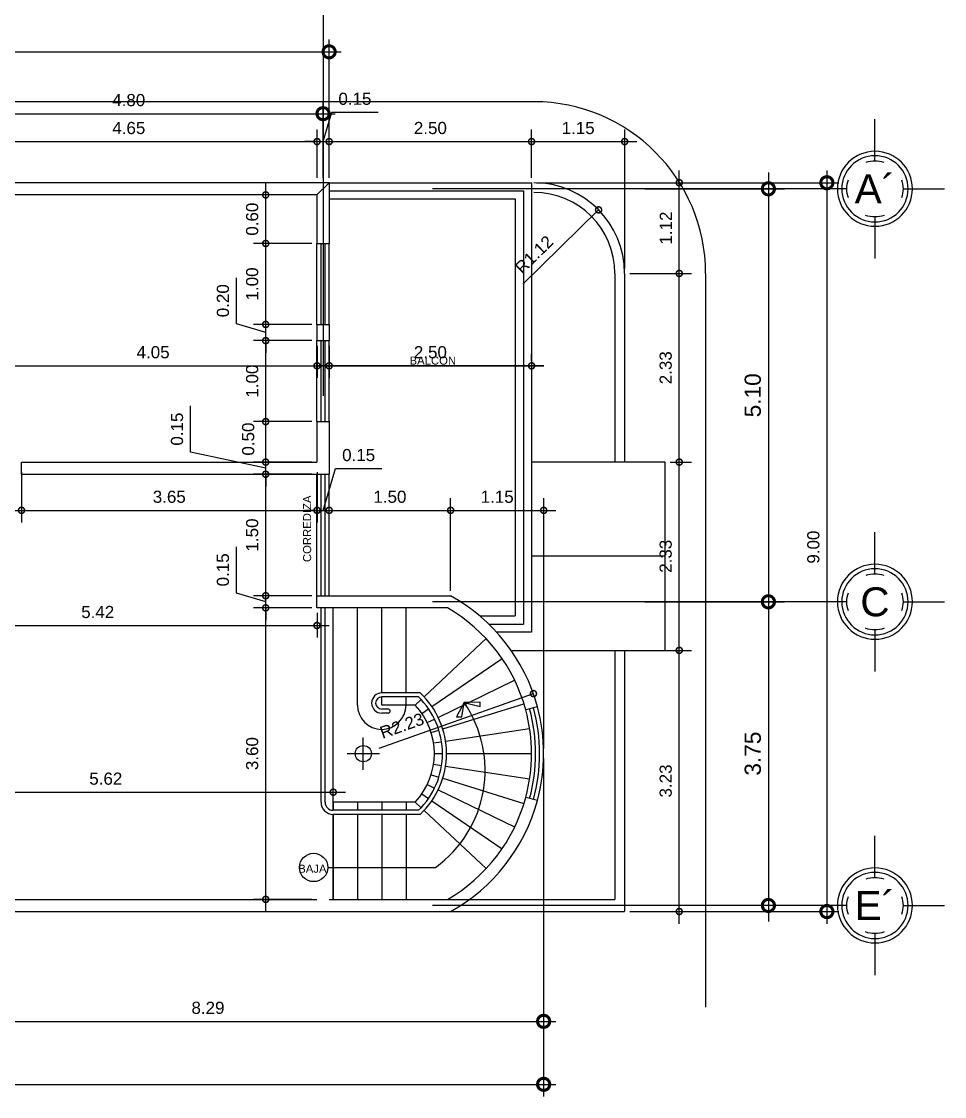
# Model space of a CAD drawing. Header units: inches. Extents: x -370 to 18, y -197 to 199.
# Drawn here: x -274.6 to -263.2, y 77.88 to 91.15 of the extents above; entities that cross this region are included whole.
import ezdxf
from ezdxf.enums import TextEntityAlignment as Align

# ---------------------------------------------------------------- set-up
doc = ezdxf.new("R2010")
doc.units = ezdxf.units.IN
doc.header["$MEASUREMENT"] = 0
doc.header["$PDMODE"] = 34
doc.header["$PDSIZE"] = 0.2
doc.linetypes.add('CENTER2', pattern=[28.575, 19.05, -3.175, 3.175, -3.175])
doc.styles.get("Standard").update_dxf_attribs({"font": 'arial.ttf'})
doc.dimstyles.new('E100', dxfattribs={"dimtxt": 0.15, "dimasz": 0.15, "dimexe": 0.15, "dimexo": 0.0625, "dimgap": 0.09, "dimtad": 1, "dimzin": 0, "dimdsep": 46, "dimtxsty": 'Standard', "dimblk": 'DOTSMALL', "dimcen": 0.09, "dimdle": 0.15, "dimclrd": 1, "dimclre": 1, "dimclrt": 2, "dimazin": 0, "dimtfac": 1, "dimtofl": 0, "dimtmove": 1, "dimatfit": 1, "dimldrblk": 'OPEN90', "dimfxl": 1, "dimtolj": 1, "dimtzin": 0, "dimarcsym": 0})

# ---------------------------------------------------------------- blocks, each defined once
blk = doc.blocks.new('EJE NORTE NUEVO')
at = {"color": 8}
for p, q in [((0, 3.252), (0, 3.764)), ((-0.347, 2.905), (-0.859, 2.905)), ((0.347, 2.905), (0.859, 2.905))]:
    blk.add_line(p, q, dxfattribs=at)
at = {"color": 2, "linetype": 'CENTER2'}
blk.add_line((0, 2.558), (0, -2.558), dxfattribs=at)
at = {"color": 8}
blk.add_circle((0, 2.905), 0.463, dxfattribs=at)
at = {"color": 4}
blk.add_circle((0, 2.905), 0.409, dxfattribs=at)
at = {"color": 8}
for start, end in [(71.4161, 108.5839), (160.6993, 199.2784), (341.7694, 18.2529), (251.0526, 288.9474)]:
    blk.add_arc((0, 2.905), 0.347, start, end, dxfattribs=at)
at = {"color": 4}
blk.add_attdef('A', text='', height=0.358, dxfattribs=at).set_placement((0, 2.905), align=Align.MIDDLE_CENTER)
blk = doc.blocks.new('_DotSmall')
at = {"color": 0, "linetype": 'ByBlock', "const_width": 0.5}
blk.add_lwpolyline([(-0.0625, 0, 1), (0.0625, 0, 1)], format="xyb", close=True, dxfattribs=at)
blk = doc.blocks.new('*D481')
at = {"color": 1, "lineweight": -2, "transparency": 16777216}
for p, q in [((39.859, 9.062), (39.859, 10.003)), ((44.659, 9.062), (44.659, 10.003)), ((39.709, 9.853), (44.809, 9.853))]:
    blk.add_line(p, q, dxfattribs=at)
at = {"layer": 'DEFPOINTS', "color": 0, "transparency": 16777216}
for p in [(44.659, 9.853), (39.859, 9), (44.659, 9)]:
    blk.add_point(p, dxfattribs=at)
at = {"color": 1, "lineweight": -2, "transparency": 16777216, "xscale": 0.3, "yscale": 0.3, "zscale": 0.3, "rotation": 180}
blk.add_blockref('_DotSmall', (39.859, 9.853), dxfattribs=at)
at = {"color": 1, "lineweight": -2, "transparency": 16777216, "xscale": 0.3, "yscale": 0.3, "zscale": 0.3}
blk.add_blockref('_DotSmall', (44.659, 9.853), dxfattribs=at)
at = {"color": 2, "transparency": 16777216, "insert": (42.259, 10.02), "char_height": 0.15, "attachment_point": 5}
blk.add_mtext('\\A1;4.80', dxfattribs=at)
blk = doc.blocks.new('_Open90')
at = {"color": 0, "linetype": 'ByBlock', "lineweight": -2}
for p, q in [((0, 0), (-1, 0)), ((-0.5, 0.5), (0, 0)), ((0, 0), (-0.5, -0.5))]:
    blk.add_line(p, q, dxfattribs=at)
blk = doc.blocks.new('*D482')
at = {"color": 1, "lineweight": -2, "transparency": 16777216}
for p, q in [((29.384, 9.062), (29.384, 10.767)), ((44.734, 9.062), (44.734, 10.767)), ((29.234, 10.617), (44.884, 10.617))]:
    blk.add_line(p, q, dxfattribs=at)
at = {"layer": 'DEFPOINTS', "color": 0, "transparency": 16777216}
for p in [(44.734, 10.617), (29.384, 9), (44.734, 9)]:
    blk.add_point(p, dxfattribs=at)
at = {"color": 1, "lineweight": -2, "transparency": 16777216, "xscale": 0.3, "yscale": 0.3, "zscale": 0.3, "rotation": 180}
blk.add_blockref('_DotSmall', (29.384, 10.617), dxfattribs=at)
at = {"color": 1, "lineweight": -2, "transparency": 16777216, "xscale": 0.3, "yscale": 0.3, "zscale": 0.3}
blk.add_blockref('_DotSmall', (44.734, 10.617), dxfattribs=at)
at = {"color": 2, "transparency": 16777216, "insert": (37.059, 10.783), "char_height": 0.15, "attachment_point": 5}
blk.add_mtext('\\A1;15.35', dxfattribs=at)
blk = doc.blocks.new('*D487')
at = {"color": 1, "lineweight": -2, "transparency": 16777216}
for p, q in [((47.384, 1.888), (47.384, -1.506)), ((39.092, -0.062), (39.092, -1.506)), ((38.942, -1.356), (47.534, -1.356))]:
    blk.add_line(p, q, dxfattribs=at)
at = {"layer": 'DEFPOINTS', "color": 0, "transparency": 16777216}
for p in [(47.384, 1.95), (39.092, 0), (47.384, -1.356)]:
    blk.add_point(p, dxfattribs=at)
at = {"color": 1, "lineweight": -2, "transparency": 16777216, "xscale": 0.3, "yscale": 0.3, "zscale": 0.3, "rotation": 180}
blk.add_blockref('_DotSmall', (39.092, -1.356), dxfattribs=at)
at = {"color": 1, "lineweight": -2, "transparency": 16777216, "xscale": 0.3, "yscale": 0.3, "zscale": 0.3}
blk.add_blockref('_DotSmall', (47.384, -1.356), dxfattribs=at)
at = {"color": 2, "transparency": 16777216, "insert": (43.238, -1.19), "char_height": 0.15, "attachment_point": 5}
blk.add_mtext('\\A1;8.29', dxfattribs=at)
blk = doc.blocks.new('*D488')
at = {"color": 1, "lineweight": -2, "transparency": 16777216}
for p, q in [((29.384, -0.062), (29.384, -2.284)), ((47.384, -0.062), (47.384, -2.284)), ((29.234, -2.134), (47.534, -2.134))]:
    blk.add_line(p, q, dxfattribs=at)
at = {"layer": 'DEFPOINTS', "color": 0, "transparency": 16777216}
for p in [(29.384, 0), (47.384, 0), (47.384, -2.134)]:
    blk.add_point(p, dxfattribs=at)
at = {"color": 1, "lineweight": -2, "transparency": 16777216, "xscale": 0.3, "yscale": 0.3, "zscale": 0.3, "rotation": 180}
blk.add_blockref('_DotSmall', (29.384, -2.134), dxfattribs=at)
at = {"color": 1, "lineweight": -2, "transparency": 16777216, "xscale": 0.3, "yscale": 0.3, "zscale": 0.3}
blk.add_blockref('_DotSmall', (47.384, -2.134), dxfattribs=at)
at = {"color": 2, "transparency": 16777216, "insert": (38.384, -1.968), "char_height": 0.15, "attachment_point": 5}
blk.add_mtext('\\A1;18.00', dxfattribs=at)
blk = doc.blocks.new('*D143')
at = {"color": 1, "lineweight": -2, "transparency": 16777216}
for p, q in [((-191.853, 114.409), (-191.853, 108.909)), ((-193.38, 114.209), (-191.653, 114.209)), ((-193.38, 109.109), (-191.653, 109.109))]:
    blk.add_line(p, q, dxfattribs=at)
at = {"layer": 'DEFPOINTS', "color": 0, "transparency": 16777216}
for p in [(-193.442, 114.209), (-193.442, 109.109), (-191.853, 109.109)]:
    blk.add_point(p, dxfattribs=at)
at = {"color": 1, "lineweight": -2, "transparency": 16777216, "xscale": 0.3, "yscale": 0.3, "zscale": 0.3}
for p, rotation in [((-191.853, 114.209), 90), ((-191.853, 109.109), 270)]:
    blk.add_blockref('_DotSmall', p, dxfattribs=dict(at, rotation=rotation))
at = {"color": 2, "transparency": 16777216, "insert": (-192.045, 111.659), "char_height": 0.2, "attachment_point": 5, "rotation": 90}
blk.add_mtext('\\A1;5.10', dxfattribs=at)
blk = doc.blocks.new('*D144')
at = {"color": 1, "lineweight": -2, "transparency": 16777216}
for p, q in [((-191.853, 109.309), (-191.853, 105.159)), ((-193.38, 109.109), (-191.653, 109.109)), ((-191.916, 105.359), (-192.053, 105.359))]:
    blk.add_line(p, q, dxfattribs=at)
at = {"layer": 'DEFPOINTS', "color": 0, "transparency": 16777216}
for p in [(-193.442, 109.109), (-191.853, 105.359), (-191.853, 105.359)]:
    blk.add_point(p, dxfattribs=at)
at = {"color": 1, "lineweight": -2, "transparency": 16777216, "xscale": 0.3, "yscale": 0.3, "zscale": 0.3}
for p, rotation in [((-191.853, 109.109), 90), ((-191.853, 105.359), 270)]:
    blk.add_blockref('_DotSmall', p, dxfattribs=dict(at, rotation=rotation))
at = {"color": 2, "transparency": 16777216, "insert": (-192.045, 107.234), "char_height": 0.2, "attachment_point": 5, "rotation": 90}
blk.add_mtext('\\A1;3.75', dxfattribs=at)
blk = doc.blocks.new('*D489')
at = {"color": 1, "lineweight": -2, "transparency": 16777216}
for p, q in [((50.882, 9.15), (50.882, -0.15)), ((47.297, 9), (51.032, 9)), ((48.447, 0), (51.032, 0))]:
    blk.add_line(p, q, dxfattribs=at)
at = {"layer": 'DEFPOINTS', "color": 0, "transparency": 16777216}
for p in [(47.234, 9), (48.384, 0), (50.882, 0)]:
    blk.add_point(p, dxfattribs=at)
at = {"color": 1, "lineweight": -2, "transparency": 16777216, "xscale": 0.3, "yscale": 0.3, "zscale": 0.3}
for p, rotation in [((50.882, 9), 90), ((50.882, 0), 270)]:
    blk.add_blockref('_DotSmall', p, dxfattribs=dict(at, rotation=rotation))
at = {"color": 2, "transparency": 16777216, "insert": (50.716, 4.5), "char_height": 0.15, "attachment_point": 5, "rotation": 90}
blk.add_mtext('\\A1;9.00', dxfattribs=at)
blk = doc.blocks.new('*D240')
at = {"color": 1, "lineweight": -2, "transparency": 16777216}
for p, q in [((-275.596, 89.223), (-275.596, 89.819)), ((-270.946, 89.223), (-270.946, 89.819)), ((-275.746, 89.669), (-270.796, 89.669))]:
    blk.add_line(p, q, dxfattribs=at)
at = {"layer": 'DEFPOINTS', "color": 0, "transparency": 16777216}
for p in [(-270.946, 89.669), (-275.596, 89.161), (-270.946, 89.161)]:
    blk.add_point(p, dxfattribs=at)
at = {"color": 1, "lineweight": -2, "transparency": 16777216, "xscale": 0.15, "yscale": 0.15, "zscale": 0.15, "rotation": 180}
blk.add_blockref('_DotSmall', (-275.596, 89.669), dxfattribs=at)
at = {"color": 1, "lineweight": -2, "transparency": 16777216, "xscale": 0.15, "yscale": 0.15, "zscale": 0.15}
blk.add_blockref('_DotSmall', (-270.946, 89.669), dxfattribs=at)
at = {"color": 2, "transparency": 16777216, "insert": (-273.271, 89.836), "char_height": 0.15, "attachment_point": 5}
blk.add_mtext('\\A1;4.65', dxfattribs=at)
blk = doc.blocks.new('*D241')
at = {"color": 1, "lineweight": -2, "transparency": 16777216}
for p, q in [((-270.871, 89.669), (-270.763, 90.031)), ((-270.763, 90.031), (-270.192, 90.031)), ((-270.946, 89.223), (-270.946, 89.819)), ((-270.796, 89.223), (-270.796, 89.819)), ((-270.946, 89.669), (-271.096, 89.669)), ((-270.946, 89.669), (-270.796, 89.669)), ((-270.796, 89.669), (-270.646, 89.669))]:
    blk.add_line(p, q, dxfattribs=at)
at = {"layer": 'DEFPOINTS', "color": 0, "transparency": 16777216}
for p in [(-270.796, 89.669), (-270.946, 89.161), (-270.796, 89.161)]:
    blk.add_point(p, dxfattribs=at)
at = {"color": 1, "lineweight": -2, "transparency": 16777216, "xscale": 0.15, "yscale": 0.15, "zscale": 0.15}
blk.add_blockref('_DotSmall', (-270.946, 89.669), dxfattribs=at)
at = {"color": 1, "lineweight": -2, "transparency": 16777216, "xscale": 0.15, "yscale": 0.15, "zscale": 0.15, "rotation": 180}
blk.add_blockref('_DotSmall', (-270.796, 89.669), dxfattribs=at)
at = {"color": 2, "transparency": 16777216, "insert": (-270.478, 90.197), "char_height": 0.15, "attachment_point": 5}
blk.add_mtext('\\A1;0.15', dxfattribs=at)
blk = doc.blocks.new('*D242')
at = {"color": 1, "lineweight": -2, "transparency": 16777216}
for p, q in [((-270.796, 89.223), (-270.796, 89.819)), ((-268.296, 89.223), (-268.296, 89.819)), ((-270.946, 89.669), (-268.146, 89.669))]:
    blk.add_line(p, q, dxfattribs=at)
at = {"layer": 'DEFPOINTS', "color": 0, "transparency": 16777216}
for p in [(-268.296, 89.669), (-270.796, 89.161), (-268.296, 89.161)]:
    blk.add_point(p, dxfattribs=at)
at = {"color": 1, "lineweight": -2, "transparency": 16777216, "xscale": 0.15, "yscale": 0.15, "zscale": 0.15, "rotation": 180}
blk.add_blockref('_DotSmall', (-270.796, 89.669), dxfattribs=at)
at = {"color": 1, "lineweight": -2, "transparency": 16777216, "xscale": 0.15, "yscale": 0.15, "zscale": 0.15}
blk.add_blockref('_DotSmall', (-268.296, 89.669), dxfattribs=at)
at = {"color": 2, "transparency": 16777216, "insert": (-269.546, 89.836), "char_height": 0.15, "attachment_point": 5}
blk.add_mtext('\\A1;2.50', dxfattribs=at)
blk = doc.blocks.new('*D243')
at = {"color": 1, "lineweight": -2, "transparency": 16777216}
for p, q in [((-268.296, 89.223), (-268.296, 89.819)), ((-267.146, 88.103), (-267.146, 89.819)), ((-268.446, 89.669), (-266.996, 89.669))]:
    blk.add_line(p, q, dxfattribs=at)
at = {"layer": 'DEFPOINTS', "color": 0, "transparency": 16777216}
for p in [(-267.146, 89.669), (-268.296, 89.161), (-267.146, 88.041)]:
    blk.add_point(p, dxfattribs=at)
at = {"color": 1, "lineweight": -2, "transparency": 16777216, "xscale": 0.15, "yscale": 0.15, "zscale": 0.15, "rotation": 180}
blk.add_blockref('_DotSmall', (-268.296, 89.669), dxfattribs=at)
at = {"color": 1, "lineweight": -2, "transparency": 16777216, "xscale": 0.15, "yscale": 0.15, "zscale": 0.15}
blk.add_blockref('_DotSmall', (-267.146, 89.669), dxfattribs=at)
at = {"color": 2, "transparency": 16777216, "insert": (-267.721, 89.836), "char_height": 0.15, "attachment_point": 5}
blk.add_mtext('\\A1;1.15', dxfattribs=at)
blk = doc.blocks.new('*D253')
at = {"color": 1, "lineweight": -2, "transparency": 16777216}
for p, q in [((-270.946, 87.148), (-270.946, 86.75)), ((-275.146, 86.9), (-270.796, 86.9)), ((-274.996, 86.937), (-274.996, 86.75))]:
    blk.add_line(p, q, dxfattribs=at)
at = {"layer": 'DEFPOINTS', "color": 0, "transparency": 16777216}
for p in [(-270.946, 87.211), (-274.996, 86.999), (-270.946, 86.9)]:
    blk.add_point(p, dxfattribs=at)
at = {"color": 1, "lineweight": -2, "transparency": 16777216, "xscale": 0.15, "yscale": 0.15, "zscale": 0.15, "rotation": 180}
blk.add_blockref('_DotSmall', (-274.996, 86.9), dxfattribs=at)
at = {"color": 1, "lineweight": -2, "transparency": 16777216, "xscale": 0.15, "yscale": 0.15, "zscale": 0.15}
blk.add_blockref('_DotSmall', (-270.946, 86.9), dxfattribs=at)
at = {"color": 2, "transparency": 16777216, "insert": (-272.971, 87.067), "char_height": 0.15, "attachment_point": 5}
blk.add_mtext('\\A1;4.05', dxfattribs=at)
blk = doc.blocks.new('*D254')
at = {"color": 1, "lineweight": -2, "transparency": 16777216}
for p, q in [((-270.796, 87.148), (-270.796, 86.75)), ((-268.296, 87.148), (-268.296, 86.75)), ((-268.146, 86.9), (-270.946, 86.9))]:
    blk.add_line(p, q, dxfattribs=at)
at = {"layer": 'DEFPOINTS', "color": 0, "transparency": 16777216}
for p in [(-270.796, 87.211), (-268.296, 87.211), (-270.796, 86.9)]:
    blk.add_point(p, dxfattribs=at)
at = {"color": 1, "lineweight": -2, "transparency": 16777216, "xscale": 0.15, "yscale": 0.15, "zscale": 0.15, "rotation": 180}
blk.add_blockref('_DotSmall', (-270.796, 86.9), dxfattribs=at)
at = {"color": 1, "lineweight": -2, "transparency": 16777216, "xscale": 0.15, "yscale": 0.15, "zscale": 0.15}
blk.add_blockref('_DotSmall', (-268.296, 86.9), dxfattribs=at)
at = {"color": 2, "transparency": 16777216, "insert": (-269.546, 87.067), "char_height": 0.15, "attachment_point": 5}
blk.add_mtext('\\A1;2.50', dxfattribs=at)
blk = doc.blocks.new('*D255')
at = {"color": 1, "lineweight": -2, "transparency": 16777216}
for p, q in [((-270.796, 87.148), (-270.796, 86.75)), ((-268.296, 86.963), (-268.296, 87.05)), ((-270.946, 86.9), (-268.146, 86.9))]:
    blk.add_line(p, q, dxfattribs=at)
at = {"layer": 'DEFPOINTS', "color": 0, "transparency": 16777216}
for p in [(-270.796, 87.211), (-268.296, 86.9), (-268.296, 86.9)]:
    blk.add_point(p, dxfattribs=at)
at = {"color": 1, "lineweight": -2, "transparency": 16777216, "xscale": 0.15, "yscale": 0.15, "zscale": 0.15, "rotation": 180}
blk.add_blockref('_DotSmall', (-270.796, 86.9), dxfattribs=at)
at = {"color": 1, "lineweight": -2, "transparency": 16777216, "xscale": 0.15, "yscale": 0.15, "zscale": 0.15}
blk.add_blockref('_DotSmall', (-268.296, 86.9), dxfattribs=at)
at = {"color": 2, "transparency": 16777216, "insert": (-269.546, 87.067), "char_height": 0.15, "attachment_point": 5}
blk.add_mtext('\\A1;2.50', dxfattribs=at)
blk = doc.blocks.new('*D270')
at = {"color": 1, "lineweight": -2, "transparency": 16777216}
for p, q in [((-276.364, 83.755), (-276.364, 83.843)), ((-270.946, 83.848), (-270.946, 83.543)), ((-276.514, 83.693), (-270.796, 83.693))]:
    blk.add_line(p, q, dxfattribs=at)
at = {"layer": 'DEFPOINTS', "color": 0, "transparency": 16777216}
for p in [(-270.946, 83.911), (-276.364, 83.693), (-270.946, 83.693)]:
    blk.add_point(p, dxfattribs=at)
at = {"color": 1, "lineweight": -2, "transparency": 16777216, "xscale": 0.15, "yscale": 0.15, "zscale": 0.15, "rotation": 180}
blk.add_blockref('_DotSmall', (-276.364, 83.693), dxfattribs=at)
at = {"color": 1, "lineweight": -2, "transparency": 16777216, "xscale": 0.15, "yscale": 0.15, "zscale": 0.15}
blk.add_blockref('_DotSmall', (-270.946, 83.693), dxfattribs=at)
at = {"color": 2, "transparency": 16777216, "insert": (-273.655, 83.859), "char_height": 0.15, "attachment_point": 5}
blk.add_mtext('\\A1;5.42', dxfattribs=at)
blk = doc.blocks.new('*D275')
at = {"color": 1, "lineweight": -2, "transparency": 16777216}
for p, q in [((-274.596, 85.587), (-274.596, 84.965)), ((-275.596, 84.735), (-275.596, 85.265)), ((-275.746, 85.115), (-274.446, 85.115))]:
    blk.add_line(p, q, dxfattribs=at)
at = {"layer": 'DEFPOINTS', "color": 0, "transparency": 16777216}
for p in [(-274.596, 85.649), (-274.596, 85.115), (-275.596, 84.672)]:
    blk.add_point(p, dxfattribs=at)
at = {"color": 1, "lineweight": -2, "transparency": 16777216, "xscale": 0.15, "yscale": 0.15, "zscale": 0.15, "rotation": 180}
blk.add_blockref('_DotSmall', (-275.596, 85.115), dxfattribs=at)
at = {"color": 1, "lineweight": -2, "transparency": 16777216, "xscale": 0.15, "yscale": 0.15, "zscale": 0.15}
blk.add_blockref('_DotSmall', (-274.596, 85.115), dxfattribs=at)
at = {"color": 2, "transparency": 16777216, "insert": (-275.096, 85.282), "char_height": 0.15, "attachment_point": 5}
blk.add_mtext('\\A1;1.00', dxfattribs=at)
blk = doc.blocks.new('*D276')
at = {"color": 1, "lineweight": -2, "transparency": 16777216}
for p, q in [((-274.596, 85.587), (-274.596, 84.965)), ((-270.946, 85.587), (-270.946, 84.965)), ((-274.746, 85.115), (-270.796, 85.115))]:
    blk.add_line(p, q, dxfattribs=at)
at = {"layer": 'DEFPOINTS', "color": 0, "transparency": 16777216}
for p in [(-274.596, 85.649), (-270.946, 85.649), (-270.946, 85.115)]:
    blk.add_point(p, dxfattribs=at)
at = {"color": 1, "lineweight": -2, "transparency": 16777216, "xscale": 0.15, "yscale": 0.15, "zscale": 0.15, "rotation": 180}
blk.add_blockref('_DotSmall', (-274.596, 85.115), dxfattribs=at)
at = {"color": 1, "lineweight": -2, "transparency": 16777216, "xscale": 0.15, "yscale": 0.15, "zscale": 0.15}
blk.add_blockref('_DotSmall', (-270.946, 85.115), dxfattribs=at)
at = {"color": 2, "transparency": 16777216, "insert": (-272.771, 85.282), "char_height": 0.15, "attachment_point": 5}
blk.add_mtext('\\A1;3.65', dxfattribs=at)
blk = doc.blocks.new('*D280')
at = {"color": 1, "lineweight": -2, "transparency": 16777216}
for p, q in [((-276.364, 81.697), (-276.364, 81.785)), ((-270.746, 81.423), (-270.746, 81.785)), ((-276.514, 81.635), (-270.596, 81.635))]:
    blk.add_line(p, q, dxfattribs=at)
at = {"layer": 'DEFPOINTS', "color": 0, "transparency": 16777216}
for p in [(-276.364, 81.635), (-270.746, 81.635), (-270.746, 81.361)]:
    blk.add_point(p, dxfattribs=at)
at = {"color": 1, "lineweight": -2, "transparency": 16777216, "xscale": 0.15, "yscale": 0.15, "zscale": 0.15, "rotation": 180}
blk.add_blockref('_DotSmall', (-276.364, 81.635), dxfattribs=at)
at = {"color": 1, "lineweight": -2, "transparency": 16777216, "xscale": 0.15, "yscale": 0.15, "zscale": 0.15}
blk.add_blockref('_DotSmall', (-270.746, 81.635), dxfattribs=at)
at = {"color": 2, "transparency": 16777216, "insert": (-273.555, 81.801), "char_height": 0.15, "attachment_point": 5}
blk.add_mtext('\\A1;5.62', dxfattribs=at)
blk = doc.blocks.new('*D311')
at = {"color": 1, "lineweight": -2, "transparency": 16777216}
for p, q in [((-271.58, 80.161), (-271.58, 84.061)), ((-271.009, 83.911), (-271.73, 83.911)), ((-271.009, 80.311), (-271.73, 80.311))]:
    blk.add_line(p, q, dxfattribs=at)
at = {"layer": 'DEFPOINTS', "color": 0, "transparency": 16777216}
for p in [(-271.58, 83.911), (-270.946, 83.911), (-270.946, 80.311)]:
    blk.add_point(p, dxfattribs=at)
at = {"color": 1, "lineweight": -2, "transparency": 16777216, "xscale": 0.15, "yscale": 0.15, "zscale": 0.15}
for p, rotation in [((-271.58, 83.911), 90), ((-271.58, 80.311), 270)]:
    blk.add_blockref('_DotSmall', p, dxfattribs=dict(at, rotation=rotation))
at = {"color": 2, "transparency": 16777216, "insert": (-271.747, 82.111), "char_height": 0.15, "attachment_point": 5, "rotation": 90}
blk.add_mtext('\\A1;3.60', dxfattribs=at)
blk = doc.blocks.new('*D312')
at = {"color": 1, "lineweight": -2, "transparency": 16777216}
for p, q in [((-271.942, 84.094), (-271.942, 84.665)), ((-271.58, 84.061), (-271.58, 84.211)), ((-271.58, 83.986), (-271.942, 84.094)), ((-271.009, 84.061), (-271.73, 84.061)), ((-271.58, 83.911), (-271.58, 84.061)), ((-271.009, 83.911), (-271.73, 83.911)), ((-271.58, 83.911), (-271.58, 83.761))]:
    blk.add_line(p, q, dxfattribs=at)
at = {"layer": 'DEFPOINTS', "color": 0, "transparency": 16777216}
for p in [(-271.58, 84.061), (-270.946, 84.061), (-270.946, 83.911)]:
    blk.add_point(p, dxfattribs=at)
at = {"color": 1, "lineweight": -2, "transparency": 16777216, "xscale": 0.15, "yscale": 0.15, "zscale": 0.15}
for p, rotation in [((-271.58, 84.061), 270), ((-271.58, 83.911), 90)]:
    blk.add_blockref('_DotSmall', p, dxfattribs=dict(at, rotation=rotation))
at = {"color": 2, "transparency": 16777216, "insert": (-272.108, 84.38), "char_height": 0.15, "attachment_point": 5, "rotation": 90}
blk.add_mtext('\\A1;0.15', dxfattribs=at)
blk = doc.blocks.new('*D313')
at = {"color": 1, "lineweight": -2, "transparency": 16777216}
for p, q in [((-271.58, 83.911), (-271.58, 85.711)), ((-271.009, 85.561), (-271.73, 85.561)), ((-271.009, 84.061), (-271.73, 84.061))]:
    blk.add_line(p, q, dxfattribs=at)
at = {"layer": 'DEFPOINTS', "color": 0, "transparency": 16777216}
for p in [(-271.58, 85.561), (-270.946, 85.561), (-270.946, 84.061)]:
    blk.add_point(p, dxfattribs=at)
at = {"color": 1, "lineweight": -2, "transparency": 16777216, "xscale": 0.15, "yscale": 0.15, "zscale": 0.15}
for p, rotation in [((-271.58, 85.561), 90), ((-271.58, 84.061), 270)]:
    blk.add_blockref('_DotSmall', p, dxfattribs=dict(at, rotation=rotation))
at = {"color": 2, "transparency": 16777216, "insert": (-271.747, 84.811), "char_height": 0.15, "attachment_point": 5, "rotation": 90}
blk.add_mtext('\\A1;1.50', dxfattribs=at)
blk = doc.blocks.new('*D314')
at = {"color": 1, "lineweight": -2, "transparency": 16777216}
for p, q in [((-272.509, 85.833), (-272.509, 86.404)), ((-271.58, 85.636), (-272.509, 85.833)), ((-271.58, 85.711), (-271.58, 85.861)), ((-271.009, 85.711), (-271.73, 85.711)), ((-271.58, 85.561), (-271.58, 85.711)), ((-271.009, 85.561), (-271.73, 85.561)), ((-271.58, 85.561), (-271.58, 85.411))]:
    blk.add_line(p, q, dxfattribs=at)
at = {"layer": 'DEFPOINTS', "color": 0, "transparency": 16777216}
for p in [(-271.58, 85.711), (-270.946, 85.711), (-270.946, 85.561)]:
    blk.add_point(p, dxfattribs=at)
at = {"color": 1, "lineweight": -2, "transparency": 16777216, "xscale": 0.15, "yscale": 0.15, "zscale": 0.15}
for p, rotation in [((-271.58, 85.711), 270), ((-271.58, 85.561), 90)]:
    blk.add_blockref('_DotSmall', p, dxfattribs=dict(at, rotation=rotation))
at = {"color": 2, "transparency": 16777216, "insert": (-272.675, 86.118), "char_height": 0.15, "attachment_point": 5, "rotation": 90}
blk.add_mtext('\\A1;0.15', dxfattribs=at)
blk = doc.blocks.new('*D315')
at = {"color": 1, "lineweight": -2, "transparency": 16777216}
for p, q in [((-271.58, 85.561), (-271.58, 86.361)), ((-271.009, 86.211), (-271.73, 86.211)), ((-271.009, 85.711), (-271.73, 85.711))]:
    blk.add_line(p, q, dxfattribs=at)
at = {"layer": 'DEFPOINTS', "color": 0, "transparency": 16777216}
for p in [(-271.58, 86.211), (-270.946, 86.211), (-270.946, 85.711)]:
    blk.add_point(p, dxfattribs=at)
at = {"color": 1, "lineweight": -2, "transparency": 16777216, "xscale": 0.15, "yscale": 0.15, "zscale": 0.15}
for p, rotation in [((-271.58, 86.211), 90), ((-271.58, 85.711), 270)]:
    blk.add_blockref('_DotSmall', p, dxfattribs=dict(at, rotation=rotation))
at = {"color": 2, "transparency": 16777216, "insert": (-271.796, 85.995), "char_height": 0.15, "attachment_point": 5, "rotation": 90}
blk.add_mtext('\\A1;0.50', dxfattribs=at)
blk = doc.blocks.new('*D316')
at = {"color": 1, "lineweight": -2, "transparency": 16777216}
for p, q in [((-271.58, 86.061), (-271.58, 87.361)), ((-271.009, 87.211), (-271.73, 87.211)), ((-271.009, 86.211), (-271.73, 86.211))]:
    blk.add_line(p, q, dxfattribs=at)
at = {"layer": 'DEFPOINTS', "color": 0, "transparency": 16777216}
for p in [(-271.58, 87.211), (-270.946, 87.211), (-270.946, 86.211)]:
    blk.add_point(p, dxfattribs=at)
at = {"color": 1, "lineweight": -2, "transparency": 16777216, "xscale": 0.15, "yscale": 0.15, "zscale": 0.15}
for p, rotation in [((-271.58, 87.211), 90), ((-271.58, 86.211), 270)]:
    blk.add_blockref('_DotSmall', p, dxfattribs=dict(at, rotation=rotation))
at = {"color": 2, "transparency": 16777216, "insert": (-271.747, 86.711), "char_height": 0.15, "attachment_point": 5, "rotation": 90}
blk.add_mtext('\\A1;1.00', dxfattribs=at)
blk = doc.blocks.new('*D317')
at = {"color": 1, "lineweight": -2, "transparency": 16777216}
for p, q in [((-271.942, 87.419), (-271.942, 87.988)), ((-271.58, 87.411), (-271.58, 87.561)), ((-271.58, 87.311), (-271.942, 87.419)), ((-271.009, 87.411), (-271.73, 87.411)), ((-271.58, 87.211), (-271.58, 87.411)), ((-271.009, 87.211), (-271.73, 87.211)), ((-271.58, 87.211), (-271.58, 87.061))]:
    blk.add_line(p, q, dxfattribs=at)
at = {"layer": 'DEFPOINTS', "color": 0, "transparency": 16777216}
for p in [(-271.58, 87.411), (-270.946, 87.411), (-270.946, 87.211)]:
    blk.add_point(p, dxfattribs=at)
at = {"color": 1, "lineweight": -2, "transparency": 16777216, "xscale": 0.15, "yscale": 0.15, "zscale": 0.15}
for p, rotation in [((-271.58, 87.411), 270), ((-271.58, 87.211), 90)]:
    blk.add_blockref('_DotSmall', p, dxfattribs=dict(at, rotation=rotation))
at = {"color": 2, "transparency": 16777216, "insert": (-272.108, 87.704), "char_height": 0.15, "attachment_point": 5, "rotation": 90}
blk.add_mtext('\\A1;0.20', dxfattribs=at)
blk = doc.blocks.new('*D318')
at = {"color": 1, "lineweight": -2, "transparency": 16777216}
for p, q in [((-271.58, 87.261), (-271.58, 88.561)), ((-271.009, 88.411), (-271.73, 88.411)), ((-271.009, 87.411), (-271.73, 87.411))]:
    blk.add_line(p, q, dxfattribs=at)
at = {"layer": 'DEFPOINTS', "color": 0, "transparency": 16777216}
for p in [(-271.58, 88.411), (-270.946, 88.411), (-270.946, 87.411)]:
    blk.add_point(p, dxfattribs=at)
at = {"color": 1, "lineweight": -2, "transparency": 16777216, "xscale": 0.15, "yscale": 0.15, "zscale": 0.15}
for p, rotation in [((-271.58, 88.411), 90), ((-271.58, 87.411), 270)]:
    blk.add_blockref('_DotSmall', p, dxfattribs=dict(at, rotation=rotation))
at = {"color": 2, "transparency": 16777216, "insert": (-271.747, 87.911), "char_height": 0.15, "attachment_point": 5, "rotation": 90}
blk.add_mtext('\\A1;1.00', dxfattribs=at)
blk = doc.blocks.new('*D319')
at = {"color": 1, "lineweight": -2, "transparency": 16777216}
for p, q in [((-271.58, 88.261), (-271.58, 89.161)), ((-271.009, 89.011), (-271.73, 89.011)), ((-271.009, 88.411), (-271.73, 88.411))]:
    blk.add_line(p, q, dxfattribs=at)
at = {"layer": 'DEFPOINTS', "color": 0, "transparency": 16777216}
for p in [(-271.58, 89.011), (-270.946, 89.011), (-270.946, 88.411)]:
    blk.add_point(p, dxfattribs=at)
at = {"color": 1, "lineweight": -2, "transparency": 16777216, "xscale": 0.15, "yscale": 0.15, "zscale": 0.15}
for p, rotation in [((-271.58, 89.011), 90), ((-271.58, 88.411), 270)]:
    blk.add_blockref('_DotSmall', p, dxfattribs=dict(at, rotation=rotation))
at = {"color": 2, "transparency": 16777216, "insert": (-271.747, 88.711), "char_height": 0.15, "attachment_point": 5, "rotation": 90}
blk.add_mtext('\\A1;0.60', dxfattribs=at)
blk = doc.blocks.new('*D320')
at = {"color": 1, "lineweight": -2, "transparency": 16777216}
for p, q in [((-270.871, 85.115), (-270.717, 85.63)), ((-270.717, 85.63), (-270.146, 85.63)), ((-270.946, 85.498), (-270.946, 84.965)), ((-270.796, 84.212), (-270.796, 85.265)), ((-270.946, 85.115), (-271.096, 85.115)), ((-270.946, 85.115), (-270.796, 85.115)), ((-270.796, 85.115), (-270.646, 85.115))]:
    blk.add_line(p, q, dxfattribs=at)
at = {"layer": 'DEFPOINTS', "color": 0, "transparency": 16777216}
for p in [(-270.946, 85.561), (-270.796, 85.115), (-270.796, 84.149)]:
    blk.add_point(p, dxfattribs=at)
at = {"color": 1, "lineweight": -2, "transparency": 16777216, "xscale": 0.15, "yscale": 0.15, "zscale": 0.15}
blk.add_blockref('_DotSmall', (-270.946, 85.115), dxfattribs=at)
at = {"color": 1, "lineweight": -2, "transparency": 16777216, "xscale": 0.15, "yscale": 0.15, "zscale": 0.15, "rotation": 180}
blk.add_blockref('_DotSmall', (-270.796, 85.115), dxfattribs=at)
at = {"color": 2, "transparency": 16777216, "insert": (-270.432, 85.797), "char_height": 0.15, "attachment_point": 5}
blk.add_mtext('\\A1;0.15', dxfattribs=at)
blk = doc.blocks.new('*D321')
at = {"color": 1, "lineweight": -2, "transparency": 16777216}
for p, q in [((-270.796, 84.212), (-270.796, 85.265)), ((-269.296, 84.123), (-269.296, 85.265)), ((-270.946, 85.115), (-269.146, 85.115))]:
    blk.add_line(p, q, dxfattribs=at)
at = {"layer": 'DEFPOINTS', "color": 0, "transparency": 16777216}
for p in [(-269.296, 85.115), (-270.796, 84.149), (-269.296, 84.061)]:
    blk.add_point(p, dxfattribs=at)
at = {"color": 1, "lineweight": -2, "transparency": 16777216, "xscale": 0.15, "yscale": 0.15, "zscale": 0.15, "rotation": 180}
blk.add_blockref('_DotSmall', (-270.796, 85.115), dxfattribs=at)
at = {"color": 1, "lineweight": -2, "transparency": 16777216, "xscale": 0.15, "yscale": 0.15, "zscale": 0.15}
blk.add_blockref('_DotSmall', (-269.296, 85.115), dxfattribs=at)
at = {"color": 2, "transparency": 16777216, "insert": (-270.046, 85.282), "char_height": 0.15, "attachment_point": 5}
blk.add_mtext('\\A1;1.50', dxfattribs=at)
blk = doc.blocks.new('*D322')
at = {"color": 1, "lineweight": -2, "transparency": 16777216}
for p, q in [((-269.296, 84.123), (-269.296, 85.265)), ((-268.146, 82.173), (-268.146, 85.265)), ((-269.446, 85.115), (-267.996, 85.115))]:
    blk.add_line(p, q, dxfattribs=at)
at = {"layer": 'DEFPOINTS', "color": 0, "transparency": 16777216}
for p in [(-268.146, 85.115), (-269.296, 84.061), (-268.146, 82.111)]:
    blk.add_point(p, dxfattribs=at)
at = {"color": 1, "lineweight": -2, "transparency": 16777216, "xscale": 0.15, "yscale": 0.15, "zscale": 0.15, "rotation": 180}
blk.add_blockref('_DotSmall', (-269.296, 85.115), dxfattribs=at)
at = {"color": 1, "lineweight": -2, "transparency": 16777216, "xscale": 0.15, "yscale": 0.15, "zscale": 0.15}
blk.add_blockref('_DotSmall', (-268.146, 85.115), dxfattribs=at)
at = {"color": 2, "transparency": 16777216, "insert": (-268.721, 85.282), "char_height": 0.15, "attachment_point": 5}
blk.add_mtext('\\A1;1.15', dxfattribs=at)
blk = doc.blocks.new('*D323')
at = {"color": 1, "lineweight": -2, "transparency": 16777216}
for p, q in [((-266.472, 80.011), (-266.472, 83.536)), ((-267.084, 83.386), (-266.322, 83.386)), ((-267.084, 80.161), (-266.322, 80.161))]:
    blk.add_line(p, q, dxfattribs=at)
at = {"layer": 'DEFPOINTS', "color": 0, "transparency": 16777216}
for p in [(-267.146, 83.386), (-266.472, 83.386), (-267.146, 80.161)]:
    blk.add_point(p, dxfattribs=at)
at = {"color": 1, "lineweight": -2, "transparency": 16777216, "xscale": 0.15, "yscale": 0.15, "zscale": 0.15}
for p, rotation in [((-266.472, 83.386), 90), ((-266.472, 80.161), 270)]:
    blk.add_blockref('_DotSmall', p, dxfattribs=dict(at, rotation=rotation))
at = {"color": 2, "transparency": 16777216, "insert": (-266.639, 81.773), "char_height": 0.15, "attachment_point": 5, "rotation": 90}
blk.add_mtext('\\A1;3.23', dxfattribs=at)
blk = doc.blocks.new('*D324')
at = {"color": 1, "lineweight": -2, "transparency": 16777216}
for p, q in [((-266.472, 83.236), (-266.472, 85.861)), ((-266.584, 85.711), (-266.322, 85.711)), ((-267.084, 83.386), (-266.322, 83.386))]:
    blk.add_line(p, q, dxfattribs=at)
at = {"layer": 'DEFPOINTS', "color": 0, "transparency": 16777216}
for p in [(-266.646, 85.711), (-266.472, 85.711), (-267.146, 83.386)]:
    blk.add_point(p, dxfattribs=at)
at = {"color": 1, "lineweight": -2, "transparency": 16777216, "xscale": 0.15, "yscale": 0.15, "zscale": 0.15}
for p, rotation in [((-266.472, 85.711), 90), ((-266.472, 83.386), 270)]:
    blk.add_blockref('_DotSmall', p, dxfattribs=dict(at, rotation=rotation))
at = {"color": 2, "transparency": 16777216, "insert": (-266.639, 84.548), "char_height": 0.15, "attachment_point": 5, "rotation": 90}
blk.add_mtext('\\A1;2.33', dxfattribs=at)
blk = doc.blocks.new('*D325')
at = {"color": 1, "lineweight": -2, "transparency": 16777216}
for p, q in [((-266.472, 85.561), (-266.472, 88.191)), ((-267.084, 88.041), (-266.322, 88.041)), ((-266.584, 85.711), (-266.322, 85.711))]:
    blk.add_line(p, q, dxfattribs=at)
at = {"layer": 'DEFPOINTS', "color": 0, "transparency": 16777216}
for p in [(-267.146, 88.041), (-266.472, 88.041), (-266.646, 85.711)]:
    blk.add_point(p, dxfattribs=at)
at = {"color": 1, "lineweight": -2, "transparency": 16777216, "xscale": 0.15, "yscale": 0.15, "zscale": 0.15}
for p, rotation in [((-266.472, 88.041), 90), ((-266.472, 85.711), 270)]:
    blk.add_blockref('_DotSmall', p, dxfattribs=dict(at, rotation=rotation))
at = {"color": 2, "transparency": 16777216, "insert": (-266.639, 86.876), "char_height": 0.15, "attachment_point": 5, "rotation": 90}
blk.add_mtext('\\A1;2.33', dxfattribs=at)
blk = doc.blocks.new('*D326')
at = {"color": 1, "lineweight": -2, "transparency": 16777216}
for p, q in [((-266.472, 87.891), (-266.472, 89.311)), ((-268.171, 89.161), (-266.322, 89.161)), ((-267.084, 88.041), (-266.322, 88.041))]:
    blk.add_line(p, q, dxfattribs=at)
at = {"layer": 'DEFPOINTS', "color": 0, "transparency": 16777216}
for p in [(-268.234, 89.161), (-266.472, 89.161), (-267.146, 88.041)]:
    blk.add_point(p, dxfattribs=at)
at = {"color": 1, "lineweight": -2, "transparency": 16777216, "xscale": 0.15, "yscale": 0.15, "zscale": 0.15}
for p, rotation in [((-266.472, 89.161), 90), ((-266.472, 88.041), 270)]:
    blk.add_blockref('_DotSmall', p, dxfattribs=dict(at, rotation=rotation))
at = {"color": 2, "transparency": 16777216, "insert": (-266.638, 88.601), "char_height": 0.15, "attachment_point": 5, "rotation": 90}
blk.add_mtext('\\A1;1.12', dxfattribs=at)
blk = doc.blocks.new('*D327')
at = {"color": 1, "lineweight": -2, "transparency": 16777216}
blk.add_line((-268.403, 87.907), (-267.468, 88.826), dxfattribs=at)
at = {"layer": 'DEFPOINTS', "color": 0, "transparency": 16777216}
for p in [(-267.468, 88.826), (-268.266, 88.041)]:
    blk.add_point(p, dxfattribs=at)
at = {"color": 1, "lineweight": -2, "transparency": 16777216, "xscale": 0.15, "yscale": 0.15, "zscale": 0.15, "rotation": 44.51370098424787}
blk.add_blockref('_DotSmall', (-267.468, 88.826), dxfattribs=at)
at = {"color": 2, "transparency": 16777216, "insert": (-268.265, 88.274), "char_height": 0.15, "attachment_point": 5, "rotation": 44.5137}
blk.add_mtext('\\A1;R1.12', dxfattribs=at)
blk = doc.blocks.new('*D329')
at = {"color": 1, "lineweight": -2, "transparency": 16777216}
blk.add_line((-270.179, 82.18), (-268.273, 82.852), dxfattribs=at)
at = {"layer": 'DEFPOINTS', "color": 0, "transparency": 16777216}
for p in [(-268.273, 82.852), (-270.375, 82.111)]:
    blk.add_point(p, dxfattribs=at)
at = {"color": 1, "lineweight": -2, "transparency": 16777216, "xscale": 0.15, "yscale": 0.15, "zscale": 0.15, "rotation": 19.41417895017065}
blk.add_blockref('_DotSmall', (-268.273, 82.852), dxfattribs=at)
at = {"color": 2, "transparency": 16777216, "insert": (-269.898, 82.455), "char_height": 0.15, "attachment_point": 5, "rotation": 19.4142}
blk.add_mtext('\\A1;R2.23', dxfattribs=at)
blk = doc.blocks.new('A$C4C712806')
at = {"color": 8}
for p, q in [((47.264, 10), (27.508, 10)), ((44.734, 9), (39.059, 9)), ((44.584, 8.85), (44.734, 9)), ((44.734, 9), (44.734, 8.25)), ((44.734, 9), (47.234, 9)), ((44.734, 8.9), (47.134, 8.9)), ((47.134, 8.9), (47.134, 3.55)), ((47.234, 9), (47.234, 8.25)), ((47.234, 9), (47.234, 3.45)), ((44.584, 8.85), (39.934, 8.85)), ((44.584, 8.85), (44.584, 8.25)), ((44.734, 8.8), (47.034, 8.8)), ((47.034, 8.8), (47.034, 3.65)), ((44.584, 8.25), (44.734, 8.25)), ((48.264, 7.88), (48.264, 5.55)), ((48.384, 7.88), (48.384, 5.55)), ((49.384, 7.88), (49.384, -1.183)), ((44.584, 7.25), (44.584, 7.05)), ((44.584, 7.25), (44.734, 7.25)), ((44.584, 7.25), (44.584, 7.05)), ((44.734, 7.25), (44.734, 7.05)), ((44.734, 7.25), (44.734, 7.05)), ((44.584, 7.05), (44.734, 7.05)), ((44.584, 6.05), (44.584, 5.55)), ((44.584, 6.05), (44.734, 6.05)), ((44.734, 6.05), (44.734, 5.4)), ((40.934, 5.55), (44.584, 5.55)), ((40.934, 5.4), (40.934, 5.55)), ((40.934, 5.4), (44.734, 5.4)), ((44.734, 3.9), (44.734, 5.4)), ((48.884, 4.388), (47.234, 4.388)), ((44.584, 3.9), (46.234, 3.9)), ((44.584, 3.75), (44.584, 3.9)), ((46.195, 3.75), (44.584, 3.75)), ((44.634, 1.35), (44.634, 3.75)), ((44.684, 1.35), (44.684, 3.75)), ((44.784, 1.35), (44.784, 3.75)), ((45.084, 2.55), (45.084, 3.75)), ((45.384, 2.7), (45.384, 3.75)), ((45.684, 2.7), (45.684, 3.75)), ((46.597, 3.65), (47.034, 3.65)), ((46.707, 3.55), (47.134, 3.55)), ((45.907, 2.652), (46.674, 3.37)), ((47.234, 3.45), (46.804, 3.45)), ((48.264, 3.225), (48.264, 0.15)), ((48.384, 3.225), (48.384, 0)), ((46.004, 2.532), (46.87, 3.126)), ((46.082, 2.398), (47.026, 2.856)), ((45.86, 2.7), (45.384, 2.7)), ((45.84, 2.65), (45.384, 2.65)), ((45.384, 2.55), (45.384, 2.65)), ((45.798, 2.55), (45.384, 2.55)), ((45.684, 2.55), (45.684, 2.65)), ((45.798, 2.55), (45.871, 2.618)), ((46.138, 2.255), (47.141, 2.566)), ((47.308, 2.529), (47.163, 2.49)), ((45.464, 2.5), (45.384, 2.5)), ((45.464, 2.45), (45.384, 2.45)), ((45.88, 2.447), (45.963, 2.504)), ((45.947, 2.333), (46.037, 2.377)), ((46.173, 2.104), (47.211, 2.261)), ((45.995, 2.21), (46.091, 2.24)), ((46.025, 2.082), (46.123, 2.097)), ((46.034, 1.95), (46.134, 1.95)), ((46.184, 1.95), (47.234, 1.95)), ((46.025, 1.818), (46.123, 1.803)), ((46.173, 1.796), (47.211, 1.639)), ((45.995, 1.69), (46.091, 1.66)), ((46.138, 1.645), (47.141, 1.334)), ((45.947, 1.567), (46.037, 1.523)), ((46.082, 1.502), (47.026, 1.044)), ((44.684, 1.35), (44.684, 1.35)), ((45.798, 1.35), (44.784, 1.35)), ((44.784, 1.35), (44.784, 1.25)), ((45.084, 1.35), (45.084, 1.25)), ((45.384, 1.35), (45.384, 1.25)), ((45.684, 1.35), (45.684, 1.25)), ((45.798, 1.35), (45.871, 1.282)), ((45.88, 1.453), (45.963, 1.396)), ((46.004, 1.368), (46.87, 0.774)), ((47.308, 1.371), (47.163, 1.41)), ((45.84, 1.25), (44.784, 1.25)), ((45.86, 1.2), (44.784, 1.2)), ((44.784, 1.2), (44.784, 0.15)), ((44.784, 0.15), (44.784, 1.2)), ((45.084, 1.2), (45.084, 0.15)), ((45.384, 1.2), (45.384, 0.15)), ((45.684, 1.2), (45.684, 0.15)), ((45.907, 1.248), (46.674, 0.53)), ((39.167, 0.15), (44.584, 0.15)), ((44.734, 0.15), (48.264, 0.15)), ((29.384, 0), (48.384, 0))]:
    blk.add_line(p, q, dxfattribs=at)
at = {"color": 1}
for p, q in [((44.584, 7.25), (44.584, 8.25)), ((44.734, 7.25), (44.734, 8.25)), ((44.584, 6.05), (44.584, 7.05)), ((44.734, 6.05), (44.734, 7.05)), ((44.584, 3.9), (44.584, 5.4)), ((44.734, 3.9), (44.734, 5.4))]:
    blk.add_line(p, q, dxfattribs=at)
at = {"color": 2}
for p, q in [((44.634, 7.25), (44.634, 8.25)), ((44.684, 7.25), (44.684, 8.25)), ((44.634, 6.05), (44.634, 7.05)), ((44.684, 6.05), (44.684, 7.05)), ((44.634, 3.9), (44.634, 5.4)), ((44.684, 3.9), (44.684, 5.4))]:
    blk.add_line(p, q, dxfattribs=at)
at = {"color": 8, "ltscale": 0.3}
blk.add_lwpolyline([(46.984, 3.225), (46.984, 3.225), (48.884, 3.225), (48.884, 5.55), (47.234, 5.55)], dxfattribs=at)
at = {"color": 8}
for points in [[(46.402, 2.581), (46.306, 2.404), (46.374, 2.404), (46.402, 2.581), (46.6, 2.531), (46.6, 2.587), (46.402, 2.581)], [(44.717, 0.544), (46.047, 0.544)]]:
    blk.add_lwpolyline(points, dxfattribs=at)
blk.add_circle((44.543, 0.544), 0.175, dxfattribs=at)
for centre, radius, start, end in [((47.264, 7.88), 2.12, 0, 90), ((47.264, 7.88), 1.12, 0, 90), ((47.264, 7.88), 1, 0, 90), ((45.156, 1.95), 2.228, 15.0705, 61.0594), ((45.156, 1.95), 2.078, 15.0705, 60.0096), ((45.384, 2.575), 0.125, 90, 270), ((45.156, 1.95), 1.028, 313.165, 46.835), ((45.384, 2.55), 0.3, 180, 0), ((45.384, 2.575), 0.075, 90, 270), ((45.156, 1.95), 0.878, 316.9083, 43.0917), ((45.156, 1.95), 0.978, 314.3113, 45.6887), ((45.183, 1.744), 1.478, 305.7313, 34.4734), ((45.156, 1.95), 2.228, 344.9295, 15.0705), ((45.464, 2.475), 0.025, 270, 90), ((45.156, 1.95), 2.078, 344.9295, 15.0705), ((45.156, 1.95), 2.128, 344.9295, 15.0705), ((45.156, 1.95), 2.178, 344.9295, 15.0705), ((44.784, 1.35), 0.15, 180, 270), ((44.784, 1.35), 0.1, 180, 270), ((45.156, 1.95), 2.078, 299.9904, 344.9295), ((45.156, 1.95), 2.228, 298.9406, 344.9295)]:
    blk.add_arc(centre, radius, start, end, dxfattribs=at)
blk.add_blockref('EJE NORTE NUEVO', (44.659, 8.925)).add_auto_attribs({'A': '10'})
ref = blk.add_blockref('EJE NORTE NUEVO', (48.571, 8.925), dxfattribs=dict(xscale=-1, rotation=270))
ref.add_attrib('A', 'A´', dxfattribs={"color": 4, "height": 0.3581}).set_placement((51.476, 8.925), align=Align.MIDDLE_CENTER)
ref = blk.add_blockref('EJE NORTE NUEVO', (48.571, 3.825), dxfattribs=dict(xscale=-1, rotation=270))
ref.add_attrib('A', 'C', dxfattribs={"color": 4, "height": 0.358}).set_placement((51.476, 3.825), align=Align.MIDDLE_CENTER)
ref = blk.add_blockref('EJE NORTE NUEVO', (48.571, 0.075), dxfattribs=dict(xscale=-1, rotation=270))
ref.add_attrib('A', 'E´', dxfattribs={"color": 4, "height": 0.3581}).set_placement((51.476, 0.075), align=Align.MIDDLE_CENTER)
at = {"color": 8, "char_height": 0.1, "attachment_point": 1}
for s, insert in [('BALCON ', (45.728, 6.854)), ('BAJA', (44.353, 0.579))]:
    blk.add_mtext(s, dxfattribs=dict(at, insert=insert))
at = {"color": 8, "insert": (44.412, 5.138), "char_height": 0.1, "attachment_point": 3, "rotation": 90}
blk.add_mtext('CORREDIZA', dxfattribs=at)
for base, p1, p2, picture, middle in [((44.734, 10.617), (29.384, 9), (44.734, 9), '*D482', (37.059, 10.783)), ((44.659, 9.853), (39.859, 9), (44.659, 9), '*D481', (42.259, 10.02)), ((47.384, -1.356), (39.092, 0), (47.384, 1.95), '*D487', (43.238, -1.19)), ((47.384, -2.134), (29.384, 0), (47.384, 0), '*D488', (38.384, -1.968))]:
    dim = blk.add_linear_dim(base=base, p1=p1, p2=p2, dimstyle='E100')
    dim.commit()
    dim.dimension.update_dxf_attribs({"geometry": picture, "text_midpoint": middle})
dim = blk.add_linear_dim(base=(50.882, 0), p1=(47.234, 9), p2=(48.384, 0), angle=90, dimstyle='E100')
dim.commit()
dim.dimension.update_dxf_attribs({"geometry": '*D489', "text_midpoint": (50.716, 4.5)})
for base, p1, p2, picture, middle in [((50.16, 3.825), (48.571, 8.925), (48.571, 3.825), '*D143', (49.968, 6.375)), ((50.16, 0.075), (48.571, 3.825), (50.16, 0.075), '*D144', (49.968, 1.95))]:
    dim = blk.add_linear_dim(base=base, p1=p1, p2=p2, angle=90, dimstyle='E100')
    dim.commit()
    dim.dimension.update_dxf_attribs({"geometry": picture, "text_midpoint": middle, "insert": (242.013, -105.284)})

msp = doc.modelspace()

# ---------------------------------------------------------------- linework, layer by layer
at = {"color": 1}
msp.add_point((-270.3747, 82.11088), dxfattribs=at)

# ---------------------------------------------------------------- block references
msp.add_blockref('A$C4C712806', (-315.5309, 80.16088))

# ---------------------------------------------------------------- dimensions: what is measured, and where the dimension line sits
for base, p1, p2, picture, middle in [((-270.79643, 89.66931), (-270.94643, 89.16088), (-270.79643, 89.16088), '*D241', (-270.67296, 90.19748)), ((-270.94643, 89.66931), (-275.59643, 89.16088), (-270.94643, 89.16088), '*D240', (-273.27143, 89.8359)), ((-268.29643, 89.66931), (-270.79643, 89.16088), (-268.29643, 89.16088), '*D242', (-269.54643, 89.8359)), ((-267.14643, 89.66931), (-268.29643, 89.16088), (-267.14643, 88.04088), '*D243', (-267.72143, 89.8359)), ((-270.94643, 86.90045), (-274.99643, 86.99929), (-270.94643, 87.21088), '*D253', (-272.97143, 87.06704)), ((-270.79643, 86.90045), (-268.29643, 87.21088), (-270.79643, 87.21088), '*D254', (-269.54643, 87.06704)), ((-268.29643, 86.90045), (-270.79643, 87.21088), (-268.29643, 86.90045), '*D255', (-269.54643, 87.06704)), ((-270.79643, 85.11546), (-270.94643, 85.56088), (-270.79643, 84.14929), '*D320', (-270.62701, 85.79681)), ((-274.59643, 85.11546), (-275.59643, 84.67248), (-274.59643, 85.64929), '*D275', (-275.09643, 85.28205)), ((-270.94643, 85.11546), (-274.59643, 85.64929), (-270.94643, 85.64929), '*D276', (-272.77143, 85.2821)), ((-269.29643, 85.11546), (-270.79643, 84.14929), (-269.29643, 84.06088), '*D321', (-270.04643, 85.28205)), ((-268.14643, 85.11546), (-269.29643, 84.06088), (-268.14643, 82.11088), '*D322', (-268.72143, 85.28205)), ((-270.94643, 83.69289), (-276.36428, 83.69289), (-270.94643, 83.91088), '*D270', (-273.65536, 83.85948)), ((-270.74643, 81.63477), (-276.36428, 81.63477), (-270.74643, 81.36088), '*D280', (-273.55536, 81.80136))]:
    dim = msp.add_linear_dim(base=base, p1=p1, p2=p2, dimstyle='E100')
    dim.commit()
    dim.dimension.update_dxf_attribs({"geometry": picture, "text_midpoint": middle})
for base, p1, p2, picture, middle in [((-266.47233, 89.16088), (-267.14643, 88.04088), (-268.23393, 89.16088), '*D326', (-266.63764, 88.60088)), ((-271.57997, 89.01088), (-270.94643, 88.41088), (-270.94643, 89.01088), '*D319', (-271.74655, 88.71088)), ((-271.57997, 88.41088), (-270.94643, 87.41088), (-270.94643, 88.41088), '*D318', (-271.74655, 87.91088)), ((-266.47233, 88.04088), (-266.64643, 85.71088), (-267.14643, 88.04088), '*D325', (-266.63897, 86.87588)), ((-271.57997, 87.41088), (-270.94643, 87.21088), (-270.94643, 87.41088), '*D317', (-272.10814, 87.50936)), ((-271.57997, 87.21088), (-270.94643, 86.21088), (-270.94643, 87.21088), '*D316', (-271.74655, 86.71088)), ((-266.4723311508, 85.7108848078), (-267.1464342563, 83.3858848078), (-266.6464342563, 85.7108848078), '*D324', (-266.6389682585, 84.5483848078)), ((-271.57997, 85.56088), (-270.94643, 84.06088), (-270.94643, 85.56088), '*D313', (-271.74655, 84.81088)), ((-271.57997, 84.06088), (-270.94643, 83.91088), (-270.94643, 84.06088), '*D312', (-272.10814, 84.18436)), ((-271.57997, 83.91088), (-270.94643, 80.31088), (-270.94643, 83.91088), '*D311', (-271.74661, 82.11088)), ((-266.4723311508, 83.3858848078), (-267.1464342563, 80.1608848078), (-267.1464342563, 83.3858848078), '*D323', (-266.6389682585, 81.7733848078))]:
    dim = msp.add_linear_dim(base=base, p1=p1, p2=p2, angle=90, dimstyle='E100')
    dim.commit()
    dim.dimension.update_dxf_attribs({"geometry": picture, "text_midpoint": middle})
for center, mpoint, picture, middle in [((-268.26643, 88.04088), (-267.46778, 88.82609), '*D327', (-268.14936, 88.15598)), ((-270.3747, 82.11088), (-268.27313, 82.85155), '*D329', (-269.84284, 82.29833))]:
    dim = msp.add_radius_dim(center=center, mpoint=mpoint, dimstyle='E100')
    dim.commit()
    dim.dimension.update_dxf_attribs({"geometry": picture, "text_midpoint": middle, "dimtype": 164})
for base, p1, p2, picture, middle in [((-271.57997, 85.71088), (-270.94643, 85.56088), (-270.94643, 85.71088), '*D314', (-272.50854, 85.92276)), ((-271.57997, 86.21088), (-270.94643, 85.71088), (-270.94643, 86.21088), '*D315', (-271.62955, 85.9946))]:
    dim = msp.add_linear_dim(base=base, p1=p1, p2=p2, angle=90, dimstyle='E100')
    dim.commit()
    dim.dimension.update_dxf_attribs({"geometry": picture, "text_midpoint": middle, "dimtype": 160})

doc.saveas('drawing.dxf')
